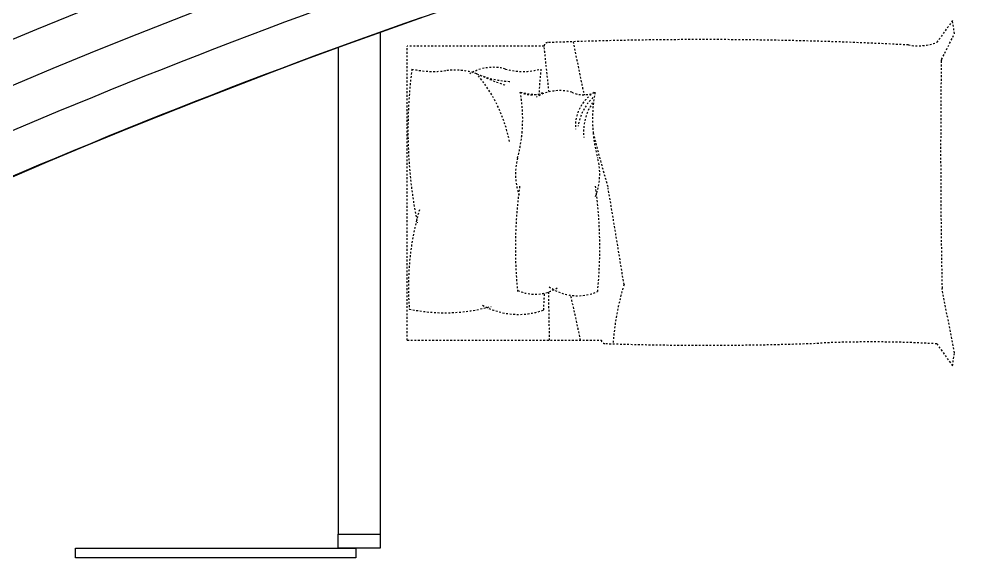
# Model space of a CAD drawing. Header units: millimetres. Extents: x 13515 to 183937, y -33900 to -660.
# Drawn here: x 118576.5 to 118629.6, y -19248.8 to -19218.7 of the extents above; entities that cross this region are included whole.
import ezdxf

# ---------------------------------------------------------------- set-up
doc = ezdxf.new("R2010")
doc.units = ezdxf.units.MM
doc.header["$LTSCALE"] = 100
doc.header["$MEASUREMENT"] = 0
doc.linetypes.add('HIDDEN2', pattern=[0.1875, 0.125, -0.0625])
doc.layers.get('0').update_dxf_attribs({"linetype": 'CONTINUOUS'})
doc.layers.add('ELE9', color=9, linetype='CONTINUOUS')
doc.layers.add('FUR', color=253, linetype='HIDDEN2')

# ---------------------------------------------------------------- blocks, each defined once
blk = doc.blocks.new('A$C04154FD8')
at = {"layer": 'FUR', "ltscale": 0.1}
for p, q in [((91.2, 1952.8), (91.2, 1260.4)), ((91.2, 1952.8), (91.2, 1260.4)), ((91.2, 1952.8), (1140.6, 1952.8)), ((1140.6, 1464.5), (1140.6, 1952.8)), ((1140.6, 1464.5), (1140.6, 1952.8)), ((78.3, 63.2), (0, 7.2)), ((78.3, 63.2), (0, 7.2)), ((46.4, 0.1), (275.2, 44.5)), ((46.4, 0.1), (275.2, 44.5)), ((1093, 46.1), (1185, 0)), ((1093, 46.1), (1185, 0)), ((1231.8, 7.2), (1154.2, 62.7)), ((1231.8, 7.2), (1154.2, 62.7)), ((0, 7.2), (46.4, 0.1)), ((0, 7.2), (46.4, 0.1)), ((1185, 0), (1231.8, 7.2)), ((1185, 0), (1231.8, 7.2))]:
    blk.add_line(p, q, dxfattribs=at)
for centre, radius, start, end in [((793.5, 1818.8), 604.4, 167.8861, 195.8345), ((793.5, 1818.8), 604.4, 167.8861, 195.8345), ((281.1, 956), 992.7, 73.8635, 94.5374), ((281.1, 956), 992.7, 73.8635, 94.5374), ((841.2, 274.6), 1675.7, 82.5374, 101.4138), ((841.2, 274.6), 1675.7, 82.5374, 101.4138), ((1391, 1859.8), 340.9, 167.0581, 187.5725), ((1391, 1859.8), 340.9, 167.0581, 187.5725), ((818.3, 1783.7), 237, 340.6111, 7.5725), ((818.3, 1783.7), 237, 340.6111, 7.5725), ((700.3, 2102.6), 524.1, 281.0034, 310.6506), ((700.3, 2102.6), 524.1, 281.0034, 310.6506), ((2692, 982.7), 1801.4, 156.363, 159.9793), ((2692, 982.7), 1801.4, 156.363, 159.9793), ((1368.7, 1567.2), 354.7, 157.1473, 177.7159), ((1368.7, 1567.2), 354.7, 157.1473, 177.7159), ((904, 1646.5), 160.9, 344.2034, 31.1033), ((904, 1646.5), 160.9, 344.2034, 31.1033), ((453.6, 1555.9), 270.2, 151.6681, 199.379), ((453.6, 1555.9), 270.2, 151.6681, 199.379), ((1283.2, 1539.2), 233.2, 164.2034, 195.7966), ((1283.2, 1539.2), 233.2, 164.2034, 195.7966), ((420.7, -28.9), 1595.8, 82.0891, 95.5971), ((420.7, -28.9), 1595.8, 82.0891, 95.5971), ((684.1, 1348.1), 218.6, 74.9634, 111.394), ((684.1, 1348.1), 218.6, 74.9634, 111.394), ((405.7, 1496.1), 150.3, 155.5786, 212.0629), ((405.7, 1496.1), 150.3, 155.5786, 212.0629), ((879.3, 2074.7), 533.8, 254.9634, 264.8103), ((879.3, 2074.7), 533.8, 254.9634, 264.8103), ((879.3, 2074.7), 533.8, 264.8103, 280.4201), ((879.3, 2074.7), 533.8, 264.8103, 280.4201), ((1067.7, 1508.6), 100.7, 155.8675, 204.1325), ((1067.7, 1508.6), 100.7, 155.8675, 204.1325), ((1308, 1472.4), 340.9, 167.0581, 179.3622), ((1308, 1472.4), 340.9, 167.0581, 179.3622), ((423.9, 4793), 3334.4, 266.1288, 267.1689), ((423.9, 4793), 3334.4, 266.1288, 267.1689), ((820.9, 1409), 160.9, 344.2034, 31.1033), ((820.9, 1409), 160.9, 344.2034, 31.1033), ((901.2, 69.2), 1415.3, 83.6052, 87.3227), ((901.2, 69.2), 1415.3, 83.6052, 87.3227), ((-9304.3, 97277.7), 96380.8, 276.123823, 276.221442), ((-9304.3, 97277.7), 96380.8, 276.123823, 276.221442), ((1140.6, 1452), 12.4, 0, 90), ((1140.6, 1452), 12.4, 0, 90), ((-212.8, 23149.9), 21706.9, 270.80221, 271.25646), ((-212.8, 23149.9), 21706.9, 270.80221, 271.25646), ((425.6, 1345.1), 175.8, 144.687, 204.0718), ((425.6, 1345.1), 175.8, 144.687, 204.0718), ((-12888.6, 898.9), 14052.5, 357.00392, 2.25569), ((-12888.6, 898.9), 14052.5, 357.00392, 2.25569), ((-514.5, 4523.7), 3245.7, 280.7547, 283.6512), ((-514.5, 4523.7), 3245.7, 280.7547, 283.6512), ((1067.7, 1324), 100.7, 155.8675, 204.1325), ((1067.7, 1324), 100.7, 155.8675, 204.1325), ((2104, -3778.8), 5225.7, 100.4474, 102.567), ((2104, -3778.8), 5225.7, 100.4474, 102.567), ((854.6, 1211.3), 141.6, 31.5587, 94.2687), ((854.6, 1211.3), 141.6, 31.5587, 94.2687), ((825, 1160.9), 185, 44.338, 80.5778), ((825, 1160.9), 185, 44.338, 80.5778), ((831.3, 1128.7), 195.1, 56.6416, 94.9226), ((831.3, 1128.7), 195.1, 56.6416, 94.9226), ((879.3, 757.9), 533.8, 79.5799, 95.1897), ((879.3, 757.9), 533.8, 79.5799, 95.1897), ((93.3, 1246.3), 14.3, 98.6906, 186.3917), ((93.3, 1246.3), 14.3, 98.6906, 186.3917), ((420.7, 2861.5), 1595.8, 264.4029, 277.9109), ((420.7, 2861.5), 1595.8, 264.4029, 277.9109), ((684.1, 1484.5), 218.6, 248.606, 285.0366), ((684.1, 1484.5), 218.6, 248.606, 285.0366), ((2104, -3778.8), 5225.7, 104.1, 106.3241), ((2104, -3778.8), 5225.7, 104.1, 106.3241), ((2104, -3778.8), 5225.7, 104.1, 106.3241), ((2104, -3778.8), 5225.7, 104.1, 106.3241), ((879.3, 757.9), 533.8, 95.1897, 105.0366), ((879.3, 757.9), 533.8, 95.1897, 105.0366), ((11018.9, 887.1), 10945.6, 178.12795, 182.10747), ((-7712.4, 50833), 50294.4, 279.15486, 279.5539), ((-7712.4, 50833), 50294.4, 279.15486, 279.5539), ((17.8, 299.5), 920.8, 72.8296, 86.2053), ((17.8, 299.5), 920.8, 72.8296, 86.2053), ((-3926.4, 296.4), 4011.5, 356.6674, 2.6894), ((1325.7, 129.9), 184.3, 169.1864, 201.3821), ((1325.7, 129.9), 184.3, 169.1864, 201.3821), ((767.6, -24012.1), 24061.6, 89.23811, 91.17273), ((767.6, -24012.1), 24061.6, 89.23811, 91.17273), ((1087.4, 34.9), 12.4, 63.4223, 89.0939), ((1087.4, 34.9), 12.4, 63.4223, 89.0939)]:
    blk.add_arc(centre, radius, start, end, dxfattribs=at)
blk = doc.blocks.new('FGHJ')
at = {"layer": 'ELE9', "ltscale": 0.1}
for points in [[(37030999.1, 67646.3), (37004299.1, 67646.3, 0.414214), (36980799.1, 44146.3), (36980799.1, 24146.3)], [(37030999.1, 67346.3), (37004299.1, 67346.3, 0.414214), (36981099.1, 44146.3), (36981099.1, 24146.3)], [(36996622.8, 66040.2, 0.022924), (36994644.7, 65244.3)]]:
    blk.add_lwpolyline(points, format="xyb", dxfattribs=at)
for points in [[(36996474.1, 65987.6), (36996474.1, 64196.3)], [(36996324.1, 65933.3), (36996324.1, 64196.3)], [(36996324.1, 64196.3), (36996474.1, 64196.3)]]:
    blk.add_lwpolyline(points, dxfattribs=at)
at = {"layer": 'ELE9'}
for points in [[(36996474.1, 64196.3), (36996474.1, 64146.3), (36996324.1, 64146.3), (36996324.1, 64196.3)], [(36995386.6, 64111.3), (36995386.6, 64146.3), (36996386.6, 64146.3), (36996386.6, 64111.3)]]:
    blk.add_lwpolyline(points, close=True, dxfattribs=at)
at = {"layer": 'ELE9', "ltscale": 0.1}
for radius, start, end in [(23715.4, 95.49309, 114.55111), (23415.4, 109.29017, 114.52971)]:
    blk.add_arc((37004308.5, 44080.9), radius, start, end, dxfattribs=at)
at = {"layer": 'ELE9', "rotation": 90}
blk.add_blockref('A$C04154FD8', (36998523, 64797), dxfattribs=at)

msp = doc.modelspace()

# ---------------------------------------------------------------- block references
at = {"xscale": 0.01565102769230769, "yscale": 0.01565102769230769, "zscale": 0.01565102769230769}
msp.add_blockref('FGHJ', (-460436.194, -20252.242), dxfattribs=at)

doc.saveas('drawing.dxf')
